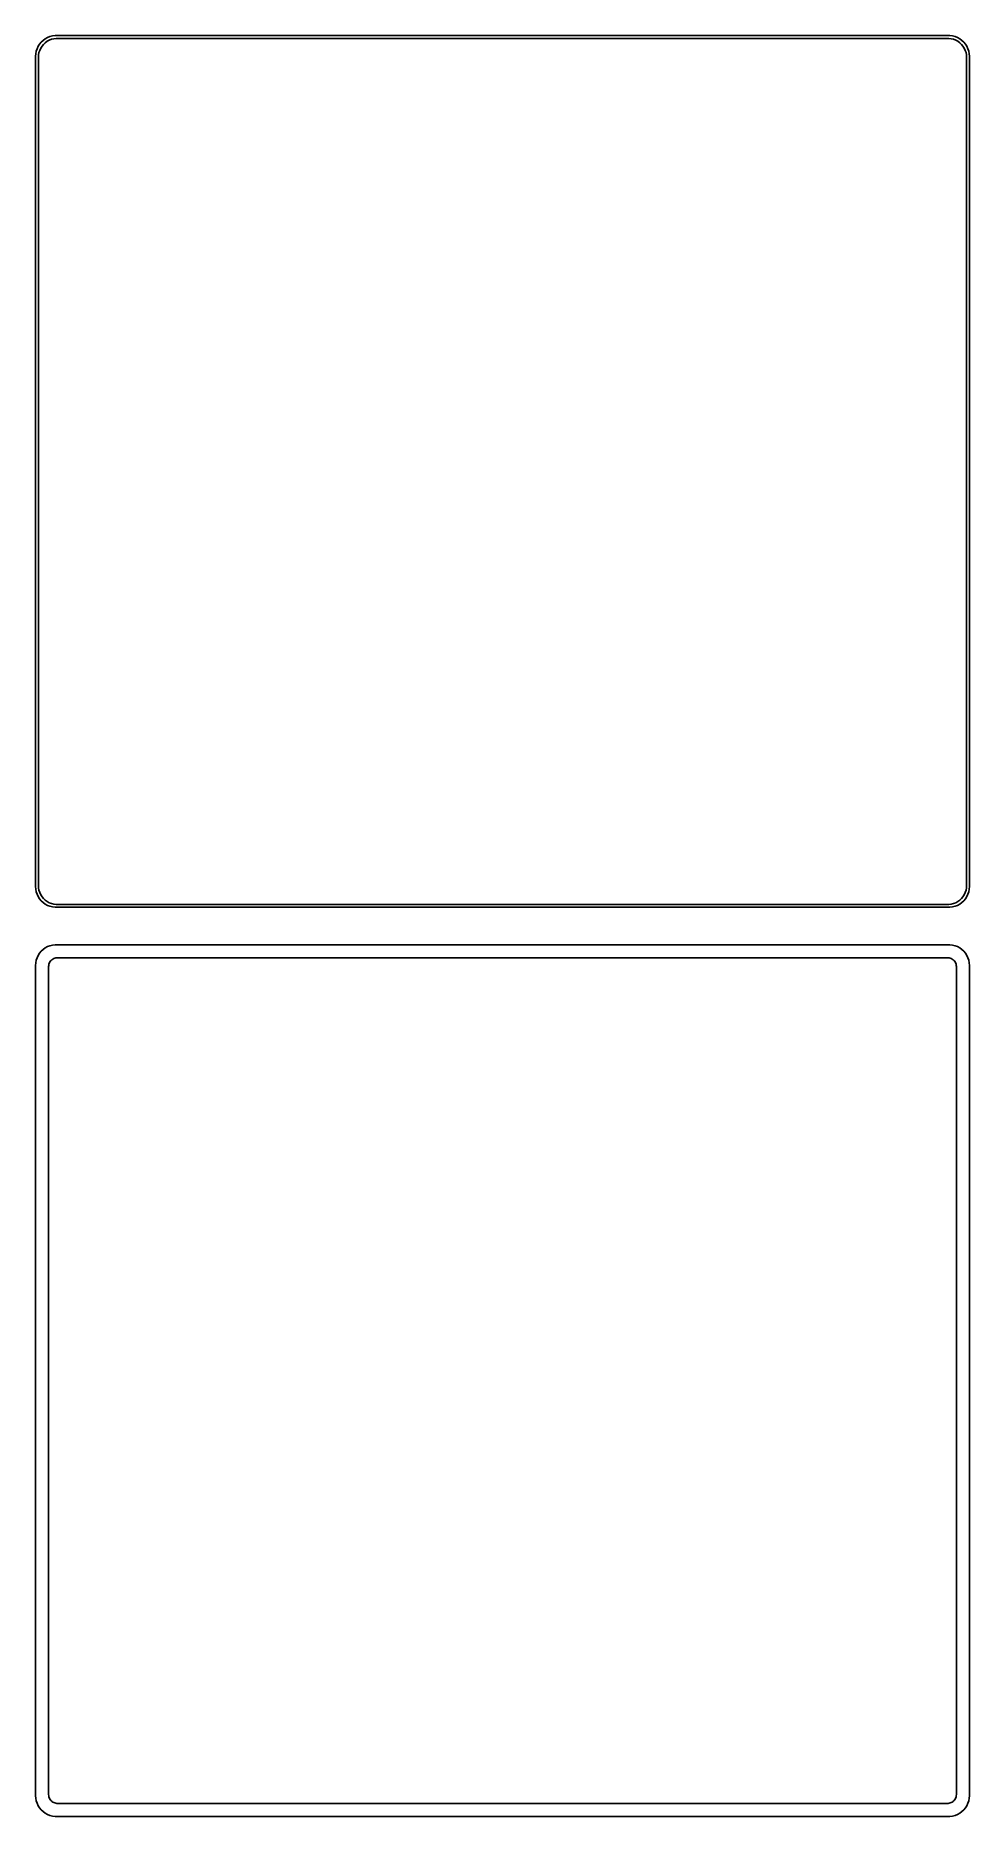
# Model space of a CAD drawing. Header units: metres. Extents: x -112 to 112, y 333 to 762.
import ezdxf

# ---------------------------------------------------------------- set-up
doc = ezdxf.new("R2010")
doc.units = ezdxf.units.M

msp = doc.modelspace()

# ---------------------------------------------------------------- linework, layer by layer
for p, q in [((-111.882, 759.409), (-112.149, 758.841)), ((-111.545, 759.939), (-111.882, 759.409)), ((-111.145, 760.423), (-111.545, 759.939)), ((-111.262, 758.956), (-110.954, 759.441)), ((-110.687, 760.853), (-111.145, 760.423)), ((-110.954, 759.441), (-110.588, 759.884)), ((-110.179, 761.222), (-110.687, 760.853)), ((-110.588, 759.884), (-110.168, 760.278)), ((-109.629, 761.524), (-110.179, 761.222)), ((-110.168, 760.278), (-109.703, 760.616)), ((-109.703, 760.616), (-109.199, 760.893)), ((-109.045, 761.755), (-109.629, 761.524)), ((-109.199, 760.893), (-108.665, 761.104)), ((-108.437, 761.911), (-109.045, 761.755)), ((-108.665, 761.104), (-108.108, 761.247)), ((-107.814, 761.99), (-108.437, 761.911)), ((-108.108, 761.247), (-107.537, 761.319)), ((107.814, 761.99), (-107.814, 761.99)), ((-107.537, 761.319), (107.537, 761.319)), ((107.537, 761.319), (108.108, 761.247)), ((108.437, 761.911), (107.814, 761.99)), ((108.108, 761.247), (108.665, 761.104)), ((109.045, 761.755), (108.437, 761.911)), ((108.665, 761.104), (109.199, 760.893)), ((109.629, 761.524), (109.045, 761.755)), ((109.199, 760.893), (109.703, 760.616)), ((110.179, 761.222), (109.629, 761.524)), ((109.703, 760.616), (110.168, 760.278)), ((110.168, 760.278), (110.588, 759.884)), ((110.687, 760.853), (110.179, 761.222)), ((110.588, 759.884), (110.954, 759.441)), ((111.145, 760.423), (110.687, 760.853)), ((110.954, 759.441), (111.262, 758.956)), ((111.545, 759.939), (111.145, 760.423)), ((111.882, 759.409), (111.545, 759.939)), ((112.149, 758.841), (111.882, 759.409)), ((-112.461, 757.627), (-112.5, 757)), ((-112.5, 757), (-112.5, 557)), ((-112.343, 758.243), (-112.461, 757.627)), ((-112.149, 758.841), (-112.343, 758.243)), ((-111.828, 756.75), (-111.792, 757.324)), ((-111.828, 557.25), (-111.828, 756.75)), ((-111.792, 757.324), (-111.685, 757.889)), ((-111.685, 757.889), (-111.507, 758.435)), ((-111.507, 758.435), (-111.262, 758.956)), ((111.262, 758.956), (111.507, 758.435)), ((111.507, 758.435), (111.685, 757.889)), ((111.685, 757.889), (111.792, 757.324)), ((111.792, 757.324), (111.828, 756.75)), ((111.828, 756.75), (111.828, 557.25)), ((112.343, 758.243), (112.149, 758.841)), ((112.461, 757.627), (112.343, 758.243)), ((112.5, 757), (112.461, 757.627)), ((112.5, 557), (112.5, 757)), ((-112.5, 557), (-112.461, 556.373)), ((-112.461, 556.373), (-112.343, 555.757)), ((-112.343, 555.757), (-112.149, 555.159)), ((-112.149, 555.159), (-111.882, 554.591)), ((-111.882, 554.591), (-111.545, 554.061)), ((-111.792, 556.676), (-111.828, 557.25)), ((-111.685, 556.111), (-111.792, 556.676)), ((-111.507, 555.565), (-111.685, 556.111)), ((-111.545, 554.061), (-111.145, 553.577)), ((-111.262, 555.044), (-111.507, 555.565)), ((-110.954, 554.559), (-111.262, 555.044)), ((-111.145, 553.577), (-110.687, 553.147)), ((-110.588, 554.116), (-110.954, 554.559)), ((-110.168, 553.722), (-110.588, 554.116)), ((-109.703, 553.384), (-110.168, 553.722)), ((110.168, 553.722), (109.703, 553.384)), ((110.588, 554.116), (110.168, 553.722)), ((110.954, 554.559), (110.588, 554.116)), ((110.687, 553.147), (111.145, 553.577)), ((111.262, 555.044), (110.954, 554.559)), ((111.145, 553.577), (111.545, 554.061)), ((111.507, 555.565), (111.262, 555.044)), ((111.685, 556.111), (111.507, 555.565)), ((111.545, 554.061), (111.882, 554.591)), ((111.792, 556.676), (111.685, 556.111)), ((111.828, 557.25), (111.792, 556.676)), ((111.882, 554.591), (112.149, 555.159)), ((112.149, 555.159), (112.343, 555.757)), ((112.343, 555.757), (112.461, 556.373)), ((112.461, 556.373), (112.5, 557)), ((-110.687, 553.147), (-110.179, 552.778)), ((-110.179, 552.778), (-109.629, 552.476)), ((-109.199, 553.107), (-109.703, 553.384)), ((-109.629, 552.476), (-109.045, 552.245)), ((-108.665, 552.896), (-109.199, 553.107)), ((-109.045, 552.245), (-108.437, 552.089)), ((-108.108, 552.753), (-108.665, 552.896)), ((-108.437, 552.089), (-107.814, 552.01)), ((-107.537, 552.681), (-108.108, 552.753)), ((-107.814, 552.01), (107.814, 552.01)), ((107.537, 552.681), (-107.537, 552.681)), ((108.108, 552.753), (107.537, 552.681)), ((107.814, 552.01), (108.437, 552.089)), ((108.665, 552.896), (108.108, 552.753)), ((108.437, 552.089), (109.045, 552.245)), ((109.199, 553.107), (108.665, 552.896)), ((109.045, 552.245), (109.629, 552.476)), ((109.703, 553.384), (109.199, 553.107)), ((109.629, 552.476), (110.179, 552.778)), ((110.179, 552.778), (110.687, 553.147)), ((-111.545, 540.939), (-111.882, 540.409)), ((-111.145, 541.423), (-111.545, 540.939)), ((-110.687, 541.853), (-111.145, 541.423)), ((-110.179, 542.222), (-110.687, 541.853)), ((-109.629, 542.524), (-110.179, 542.222)), ((-109.045, 542.755), (-109.629, 542.524)), ((-108.437, 542.911), (-109.045, 542.755)), ((-107.814, 542.99), (-108.437, 542.911)), ((107.814, 542.99), (-107.814, 542.99)), ((108.437, 542.911), (107.814, 542.99)), ((109.045, 542.755), (108.437, 542.911)), ((109.629, 542.524), (109.045, 542.755)), ((110.179, 542.222), (109.629, 542.524)), ((110.687, 541.853), (110.179, 542.222)), ((111.145, 541.423), (110.687, 541.853)), ((111.545, 540.939), (111.145, 541.423)), ((111.882, 540.409), (111.545, 540.939)), ((-112.461, 538.627), (-112.5, 538)), ((-112.5, 538), (-112.5, 338)), ((-112.343, 539.243), (-112.461, 538.627)), ((-112.149, 539.841), (-112.343, 539.243)), ((-111.882, 540.409), (-112.149, 539.841)), ((-109.36, 537.75), (-109.343, 538.014)), ((-109.36, 338.25), (-109.36, 537.75)), ((-109.343, 538.014), (-109.293, 538.275)), ((-109.293, 538.275), (-109.211, 538.527)), ((-109.211, 538.527), (-109.099, 538.766)), ((-109.099, 538.766), (-108.957, 538.99)), ((-108.957, 538.99), (-108.788, 539.194)), ((-108.788, 539.194), (-108.595, 539.376)), ((-108.595, 539.376), (-108.38, 539.531)), ((-108.38, 539.531), (-108.148, 539.659)), ((-108.148, 539.659), (-107.902, 539.756)), ((-107.902, 539.756), (-107.645, 539.822)), ((-107.645, 539.822), (-107.382, 539.855)), ((-107.382, 539.855), (107.382, 539.855)), ((107.382, 539.855), (107.645, 539.822)), ((107.645, 539.822), (107.902, 539.756)), ((107.902, 539.756), (108.148, 539.659)), ((108.148, 539.659), (108.38, 539.531)), ((108.38, 539.531), (108.595, 539.376)), ((108.595, 539.376), (108.788, 539.194)), ((108.788, 539.194), (108.957, 538.99)), ((108.957, 538.99), (109.099, 538.766)), ((109.099, 538.766), (109.211, 538.527)), ((109.211, 538.527), (109.293, 538.275)), ((109.293, 538.275), (109.343, 538.014)), ((109.343, 538.014), (109.36, 537.75)), ((109.36, 537.75), (109.36, 338.25)), ((112.149, 539.841), (111.882, 540.409)), ((112.343, 539.243), (112.149, 539.841)), ((112.461, 538.627), (112.343, 539.243)), ((112.5, 538), (112.461, 538.627)), ((112.5, 338), (112.5, 538)), ((-112.5, 338), (-112.461, 337.373)), ((-112.461, 337.373), (-112.343, 336.757)), ((-112.343, 336.757), (-112.149, 336.159)), ((-112.149, 336.159), (-111.882, 335.591)), ((-111.882, 335.591), (-111.545, 335.061)), ((-111.545, 335.061), (-111.145, 334.577)), ((-109.343, 337.986), (-109.36, 338.25)), ((-109.293, 337.725), (-109.343, 337.986)), ((-109.211, 337.473), (-109.293, 337.725)), ((-109.099, 337.234), (-109.211, 337.473)), ((-108.957, 337.01), (-109.099, 337.234)), ((-108.788, 336.806), (-108.957, 337.01)), ((-108.595, 336.624), (-108.788, 336.806)), ((-108.38, 336.469), (-108.595, 336.624)), ((-108.148, 336.341), (-108.38, 336.469)), ((-107.902, 336.244), (-108.148, 336.341)), ((-107.645, 336.178), (-107.902, 336.244)), ((-107.382, 336.145), (-107.645, 336.178)), ((107.382, 336.145), (-107.382, 336.145)), ((107.645, 336.178), (107.382, 336.145)), ((107.902, 336.244), (107.645, 336.178)), ((108.148, 336.341), (107.902, 336.244)), ((108.38, 336.469), (108.148, 336.341)), ((108.595, 336.624), (108.38, 336.469)), ((108.788, 336.806), (108.595, 336.624)), ((108.957, 337.01), (108.788, 336.806)), ((109.099, 337.234), (108.957, 337.01)), ((109.211, 337.473), (109.099, 337.234)), ((109.293, 337.725), (109.211, 337.473)), ((109.343, 337.986), (109.293, 337.725)), ((109.36, 338.25), (109.343, 337.986)), ((111.145, 334.577), (111.545, 335.061)), ((111.545, 335.061), (111.882, 335.591)), ((111.882, 335.591), (112.149, 336.159)), ((112.149, 336.159), (112.343, 336.757)), ((112.343, 336.757), (112.461, 337.373)), ((112.461, 337.373), (112.5, 338)), ((-111.145, 334.577), (-110.687, 334.147)), ((-110.687, 334.147), (-110.179, 333.778)), ((-110.179, 333.778), (-109.629, 333.476)), ((-109.629, 333.476), (-109.045, 333.245)), ((-109.045, 333.245), (-108.437, 333.089)), ((-108.437, 333.089), (-107.814, 333.01)), ((-107.814, 333.01), (107.814, 333.01)), ((107.814, 333.01), (108.437, 333.089)), ((108.437, 333.089), (109.045, 333.245)), ((109.045, 333.245), (109.629, 333.476)), ((109.629, 333.476), (110.179, 333.778)), ((110.179, 333.778), (110.687, 334.147)), ((110.687, 334.147), (111.145, 334.577))]:
    msp.add_line(p, q)

doc.saveas('drawing.dxf')
